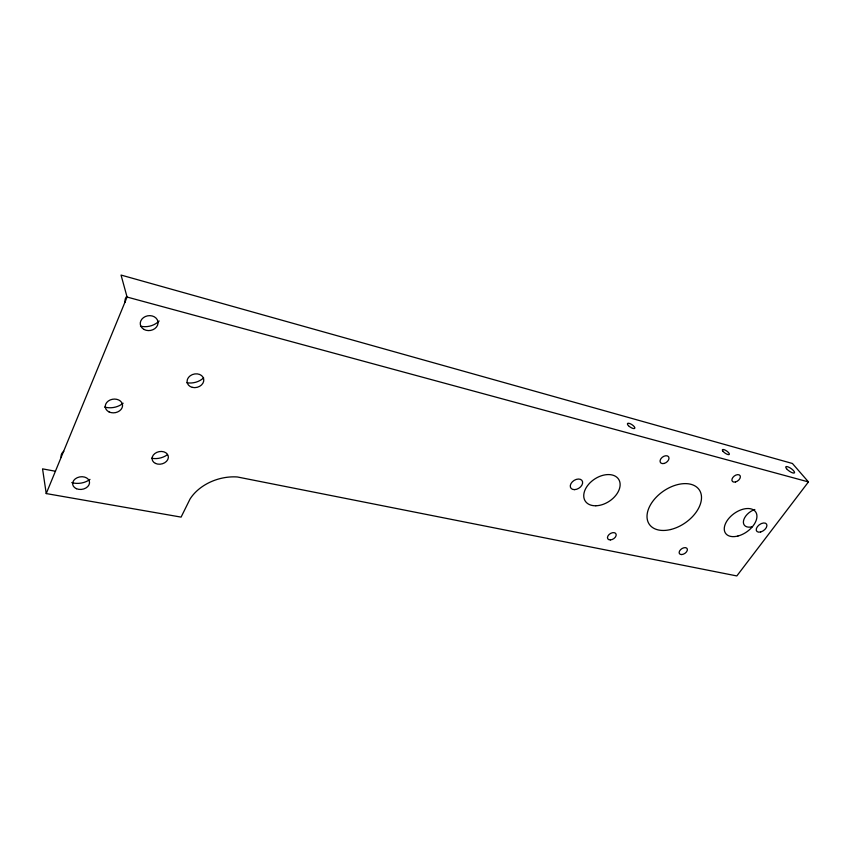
<?xml version="1.0" encoding="UTF-8"?>
<svg xmlns="http://www.w3.org/2000/svg" width="851" height="851" viewBox="0 0 851 851"><rect width="100%" height="100%" fill="white"/><g stroke="black" fill="none" stroke-linecap="round" stroke-linejoin="round"><path stroke-width="1.28" d="M46.231 493.569L127.076 297.042L121.044 275.064L792.419 463.487L808.45 481.921L736.828 575.936L237.376 476.975A42.422 31.221 -16.5 0 0 190.081 498.952L181.093 517.11L46.231 493.569L42.55 468.858L55.506 471.263M127.076 297.042L808.45 481.921M167.328 454.764A16.286 12.542 -11.9 0 1 151.542 458.242M203.644 377.855A16.69 13.573 -13 0 1 186.858 382.727M123.129 403.214A17.201 13.648 -7.8 0 1 104.577 407.044M159.158 320.965A17.626 14.818 -7.8 0 1 140.5 326.188M89.993 479.4A16.786 12.595 -8 0 1 71.761 482.623M752.327 526.737A12.052 7.233 -36.1 0 1 743.455 521.152A12.052 7.233 -36.1 0 1 754.826 509.494M61.261 457.476A8.35 6.319 -7.1 0 1 63.804 451.285M125.171 302.137A8.755 7.393 -6.3 0 1 126.554 296.531M192.358 387.375A8.446 6.808 -13.4 0 0 203.708 379.067A8.446 6.808 -13.4 0 0 190.23 375.77A8.446 6.808 -13.4 0 0 192.358 387.375M155.478 463.423A8.233 6.297 -12.2 0 0 168.338 457.732A8.233 6.297 -12.2 0 0 156.839 452.349A8.233 6.297 -12.2 0 0 155.478 463.423M109.024 411.905A8.701 6.851 -8.3 0 0 122.544 406.001A8.701 6.851 -8.3 0 0 110.151 399.97A8.701 6.851 -8.3 0 0 109.024 411.905M76.43 488.697A8.489 6.319 -8.4 0 0 89.525 482.911A8.489 6.319 -8.4 0 0 77.313 477.656A8.489 6.319 -8.4 0 0 76.43 488.697M144.021 329.454A8.925 7.446 -8.5 0 0 158.009 323.412A8.925 7.446 -8.5 0 0 145.436 316.498A8.925 7.446 -8.5 0 0 144.021 329.454M760.677 531.96A6.085 3.606 -36 0 0 766.602 524.152A6.085 3.606 -36 0 0 757.454 526.588A6.085 3.606 -36 0 0 760.677 531.96M574.51 489.633A6.734 4.574 -32.7 0 0 582.52 481.57A6.734 4.574 -32.7 0 0 572.34 481.815A6.734 4.574 -32.7 0 0 574.51 489.633M735.487 481.964A4.798 2.989 -36.8 0 0 740.083 475.656A4.798 2.989 -36.8 0 0 732.828 477.496A4.798 2.989 -36.8 0 0 735.487 481.964M664.035 463.476A5 3.287 -35.8 0 0 668.631 456.827A5 3.287 -35.8 0 0 660.908 458.721A5 3.287 -35.8 0 0 664.035 463.476M681.715 554.554A4.606 2.819 -33.8 0 0 687.353 549.182A4.606 2.819 -33.8 0 0 680.715 549.533A4.606 2.819 -33.8 0 0 681.715 554.554M610.38 539.906A4.787 3.074 -32.4 0 0 616.124 534.268A4.787 3.074 -32.4 0 0 608.997 534.598A4.787 3.074 -32.4 0 0 610.38 539.906M595.838 505.771A19.935 13.297 -33.3 0 0 619.836 482.081A19.935 13.297 -33.3 0 0 590.137 482.687A19.935 13.297 -33.3 0 0 595.838 505.771M737.945 536.013A18.456 11.127 -35.7 0 0 755.89 512.259A18.456 11.127 -35.7 0 0 727.977 519.461A18.456 11.127 -35.7 0 0 737.945 536.013M628.474 425.702A4.383 1.511 33 0 0 634.772 428.34A4.383 1.511 33 0 0 630.134 423.681A4.383 1.511 33 0 0 628.474 425.702M722.967 451.264A4.17 1.33 34.2 0 0 729.062 454.594A4.17 1.33 34.2 0 0 725.563 450.317A4.17 1.33 34.2 0 0 722.967 451.264M786.558 468.731A5.276 1.585 34.9 0 0 794.185 473.05A5.276 1.585 34.9 0 0 789.717 467.667A5.276 1.585 34.9 0 0 786.558 468.731M670.737 529.513A30.349 19.243 -34.7 0 0 699.416 490.07A30.349 19.243 -34.7 0 0 652.621 501.526A30.349 19.243 -34.7 0 0 670.737 529.513"/></g></svg>
